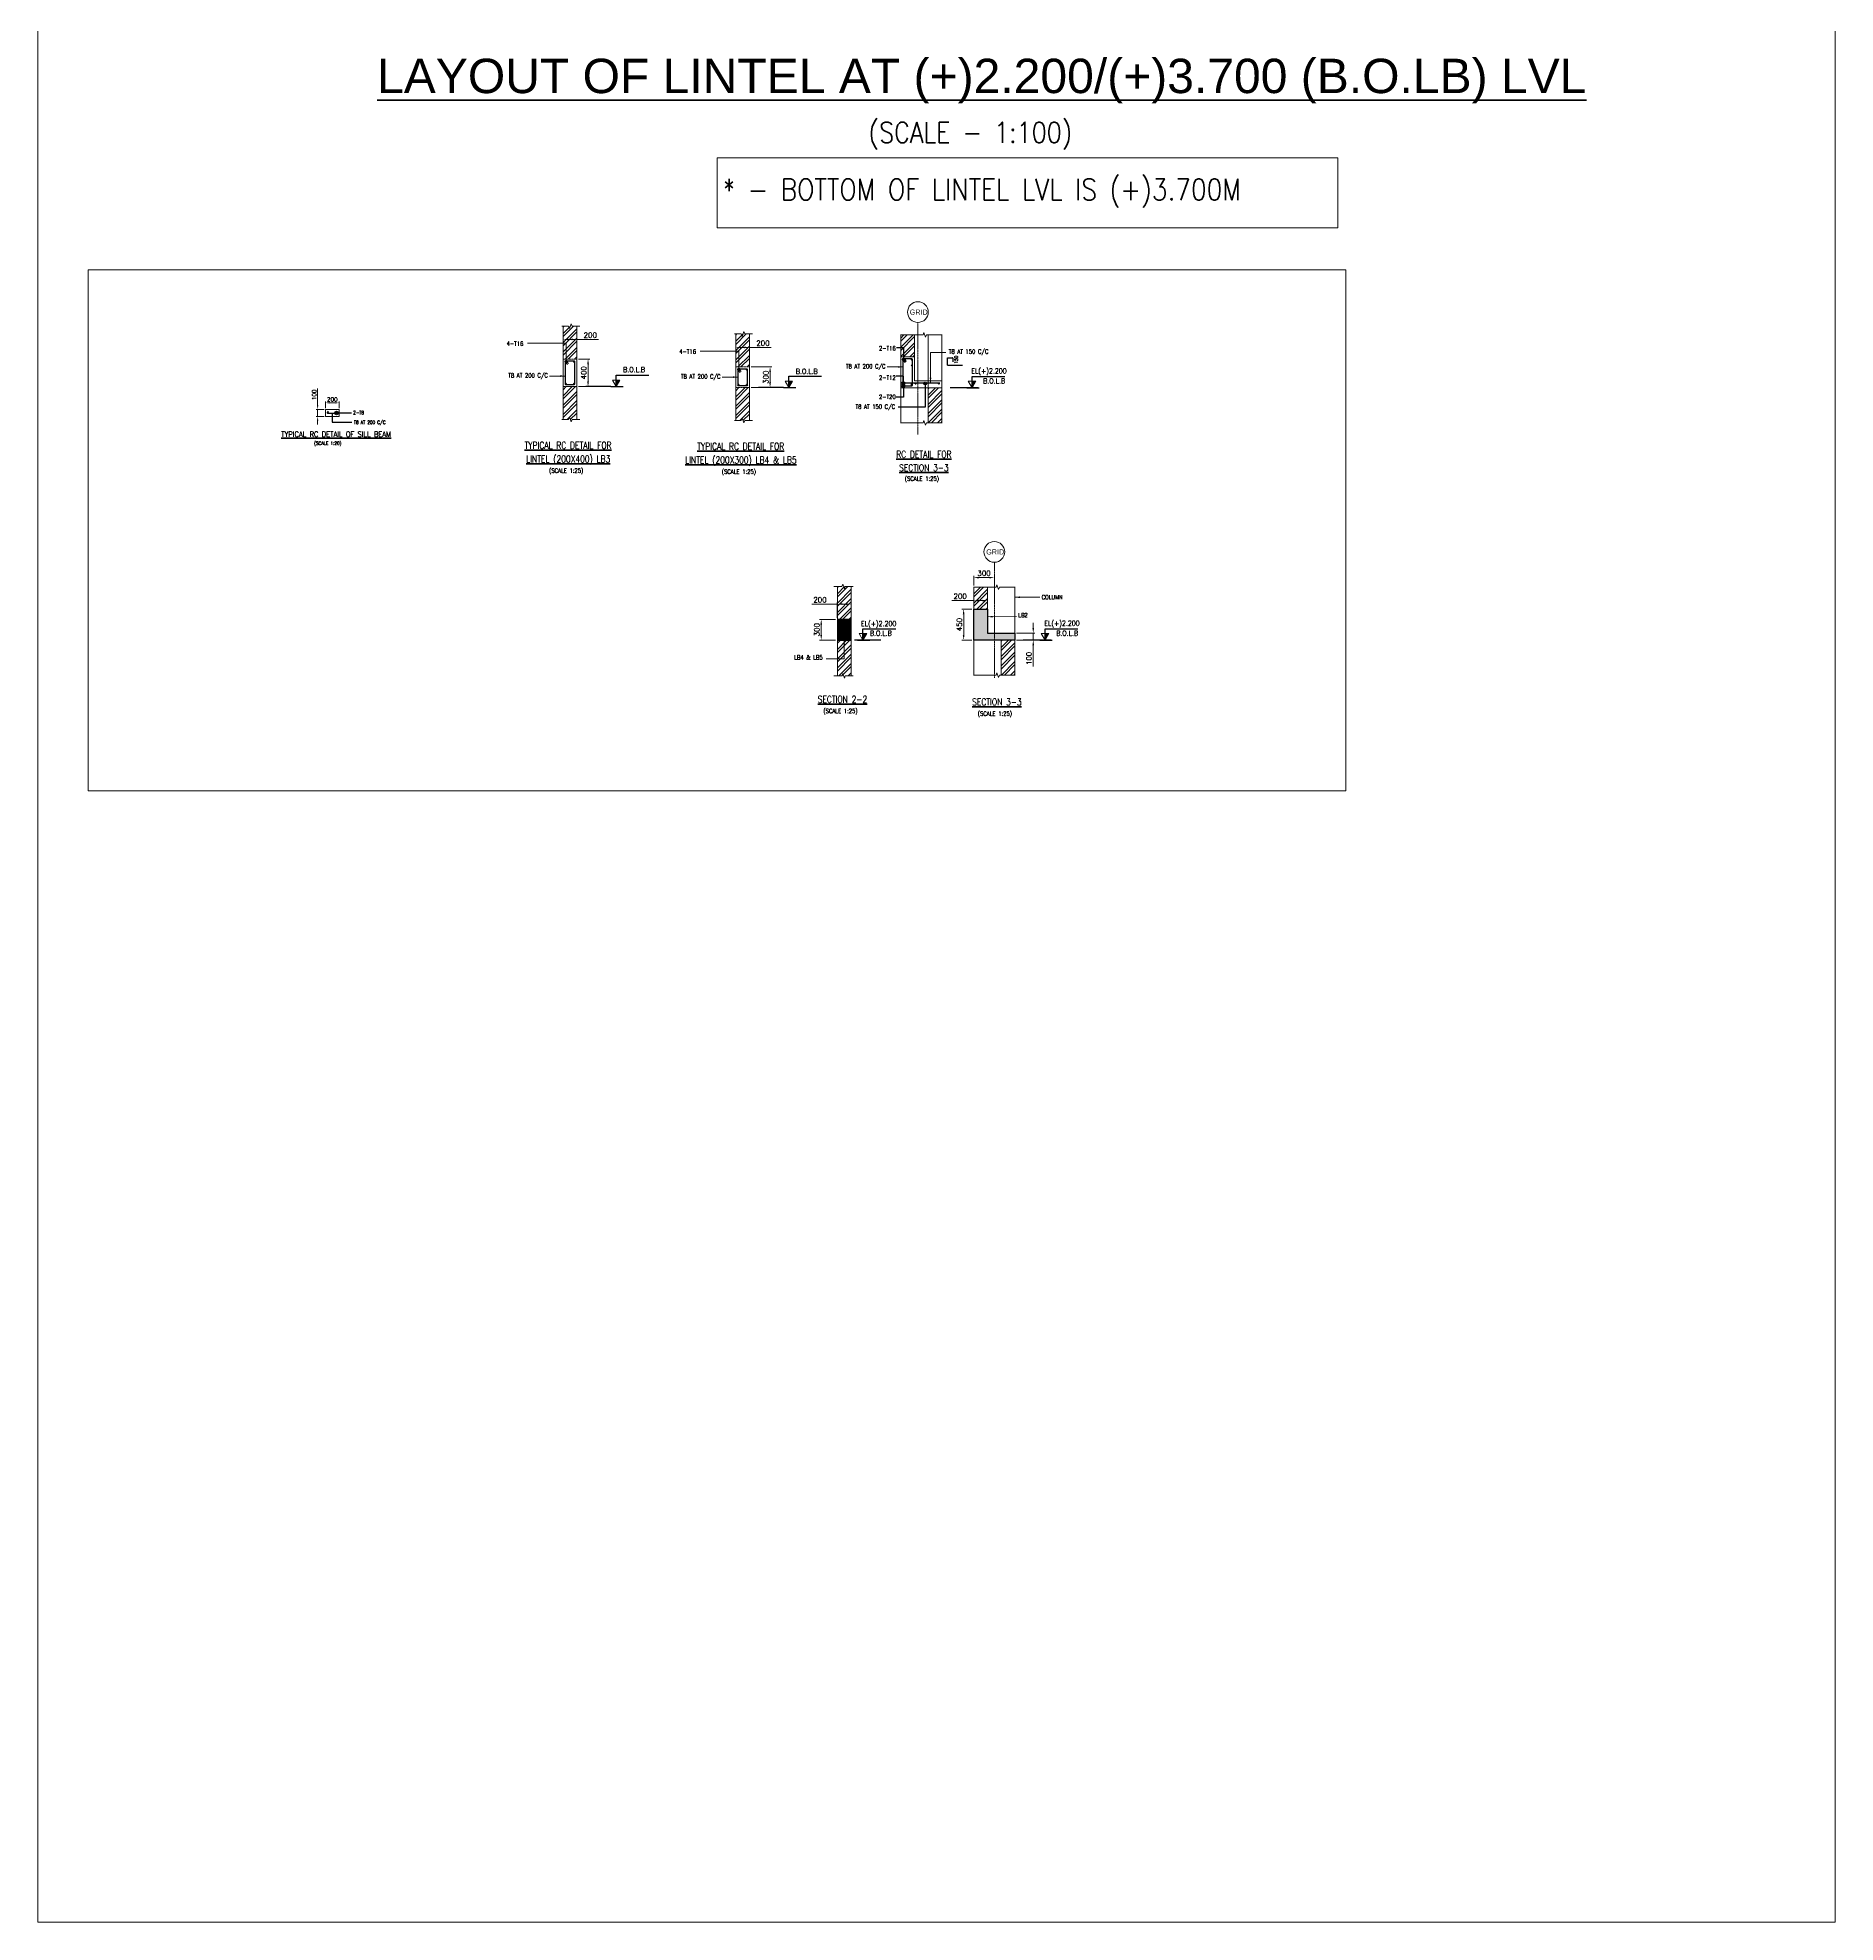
# Model space of a CAD drawing. Header units: millimetres. Extents: x 187381 to 885080, y 3378 to 168095.
# Drawn here: x 293428 to 319564, y 44431 to 71823 of the extents above; entities that cross this region are included whole.
import ezdxf
from ezdxf.enums import TextEntityAlignment as Align

# ---------------------------------------------------------------- set-up
doc = ezdxf.new("R2010")
doc.units = ezdxf.units.MM
doc.header["$LTSCALE"] = 15
doc.linetypes.add('CENTER2', pattern=[1.125, 0.75, -0.125, 0.125, -0.125])
for name, color, linetype in [('2C', 1, 'Continuous'), ('S-ANNO-TEXT-T250', 3, 'Continuous'), ('S-BEAM', 4, 'Continuous'), ('S-CON1', 8, 'Continuous'), ('S-CON4', 4, 'Continuous'), ('S-REIN-CON4', 4, 'Continuous')]:
    doc.layers.add(name, color=color, linetype=linetype)
for name, color, linetype, lineweight in [('4C', 2, 'Continuous', 0), ('BART1', 4, 'Continuous', 25), ('S-ANNO-LEAD', 1, 'Continuous', 20), ('S-Anno-Text', 3, 'Continuous', 30), ('S-ANNO-TEXT-T300', 3, 'Continuous', 30), ('S-ANNO-TEXT-T400', 4, 'Continuous', 40), ('S-COLS-CON2', 1, 'Continuous', 20), ('S-GRID-LINE', 1, 'CENTER2', 18), ('S-PLAN-CON2', 1, 'Continuous', 20), ('S-SEC-CON2', 1, 'Continuous', 20), ('S-SECT-CON4', 4, 'Continuous', 40), ('S_DIM', 1, 'Continuous', 20), ('S_GRID CIRCLE', 1, 'Continuous', 20), ('S_GRID TEXT', 3, 'Continuous', 30), ('S_OUTER THIN LINES', 5, 'Continuous', 13), ('S_SOLID HATCH', 253, 'Continuous', 15), ('S_TEXT', 3, 'Continuous', 30)]:
    doc.layers.add(name, color=color, linetype=linetype, lineweight=lineweight)
doc.styles.add('ARIAL', font='arial.ttf')
doc.styles.add('Romans', font='romans.shx')
doc.styles.add('ROMANS-TITLE', font='ROMANS.shx', dxfattribs={"width": 0.8})
doc.styles.add('T250-SCALE1', font='romans.shx', dxfattribs={"width": 0.8})
doc.dimstyles.new('LEADER-SCALE1', dxfattribs={"dimtxt": 3, "dimasz": 2, "dimexe": 1, "dimexo": 1, "dimgap": 1, "dimtad": 1, "dimdec": 0, "dimzin": 1, "dimdsep": 46, "dimtxsty": 'T250-SCALE1', "dimcen": -3, "dimdle": 1, "dimclrt": 3, "dimadec": 0, "dimazin": 0, "dimtfac": 1, "dimtdec": 0, "dimtofl": 0, "dimtmove": 0, "dimatfit": 3, "dimfxl": 1, "dimtvp": 2, "dimtolj": 1, "dimtzin": 0, "dimarcsym": 0})
doc.dimstyles.new('MRF_50', dxfattribs={"dimscale": 50, "dimtxt": 3, "dimasz": 3, "dimexe": 1, "dimexo": 1, "dimgap": 1, "dimtad": 1, "dimdec": 0, "dimzin": 1, "dimdsep": 46, "dimtxsty": 'Romans', "dimcen": -3, "dimdle": 1, "dimclrd": 256, "dimclre": 256, "dimclrt": 3, "dimadec": 0, "dimazin": 0, "dimtfac": 1, "dimtdec": 0, "dimtmove": 0, "dimatfit": 3, "dimfxl": 1, "dimtvp": 2, "dimtolj": 1, "dimtzin": 0, "dimlwd": -1, "dimlwe": -1, "dimarcsym": 0})
doc.dimstyles.new('S-RENF-20', dxfattribs={"dimscale": 20, "dimtxt": 2.5, "dimasz": 2, "dimexe": 1.5, "dimexo": 1.5, "dimgap": 1, "dimtad": 1, "dimdec": 0, "dimzin": 1, "dimdsep": 46, "dimtxsty": 'Romans', "dimcen": 2, "dimdle": 1, "dimclrd": 256, "dimclre": 256, "dimclrt": 3, "dimadec": 0, "dimazin": 0, "dimtfac": 1, "dimtdec": 0, "dimtix": 1, "dimtmove": 2, "dimatfit": 3, "dimldrblk": 'DOTBLANK', "dimfxl": 1, "dimtvp": 2, "dimtolj": 1, "dimtzin": 0, "dimarcsym": 0})
pattern_1 = [(45, (-160287.45, -47464.92), (-67.35192, 67.35192), []), (45, (-160242.54, -47464.92), (-67.35192, 67.35192), [])]
pattern_2 = [(45, (-161765.26, -43794.95), (-67.35192, 67.35192), []), (45, (-161720.36, -43794.95), (-67.35192, 67.35192), [])]

# ---------------------------------------------------------------- blocks, each defined once
blk = doc.blocks.new('el1')
at = {"color": 1}
for p, q in [((0, 0), (0, 132)), ((0, 132), (381, 132))]:
    blk.add_line(p, q, dxfattribs=at)
at = {"layer": '2C'}
blk.add_line((-62, 0), (82, 0), dxfattribs=at)
at = {"layer": '4C'}
for p, q in [((0, 0), (-44, 76)), ((-44, 76), (44, 76)), ((0, 0), (44, 76))]:
    blk.add_line(p, q, dxfattribs=at)
at = {"layer": '4C', "ltscale": 0.8}
blk.add_solid([(0, 0), (0, 76), (44, 76)], dxfattribs=at)
blk = doc.blocks.new('*D290')
at = {"layer": 'S_DIM', "transparency": 16777216}
for p, q in [((307903, 63243), (307903, 63318)), ((307657, 63168), (307928, 63168)), ((307657, 63068), (307928, 63068)), ((307903, 63168), (307903, 63068)), ((307903, 62993), (307903, 62685))]:
    blk.add_line(p, q, dxfattribs=at)
for points in [[(307890, 63243), (307915, 63243), (307903, 63168)], [(307890, 62993), (307915, 62993), (307903, 63068)]]:
    blk.add_solid(points, dxfattribs=at)
at = {"layer": 'S_DIM', "color": 3, "transparency": 16777216, "insert": (307840, 62801), "char_height": 75, "attachment_point": 5, "rotation": 90, "style": 'Romans'}
blk.add_mtext('\\A1;100', dxfattribs=at)
blk = doc.blocks.new('*D292')
at = {"layer": 'S_DIM', "transparency": 16777216}
for p, q in [((307037, 63863), (307037, 64001)), ((307112, 63976), (307262, 63976)), ((307337, 63863), (307337, 64001))]:
    blk.add_line(p, q, dxfattribs=at)
for points in [[(307112, 63988), (307112, 63963), (307037, 63976)], [(307262, 63988), (307262, 63963), (307337, 63976)]]:
    blk.add_solid(points, dxfattribs=at)
at = {"layer": 'S_DIM', "color": 3, "transparency": 16777216, "insert": (307187, 64038), "char_height": 75, "attachment_point": 5, "style": 'Romans'}
blk.add_mtext('\\A1;300', dxfattribs=at)
blk = doc.blocks.new('*D293')
at = {"layer": 'S_DIM', "transparency": 16777216}
for p, q in [((307037, 63642), (306719, 63642)), ((307037, 63642), (307037, 63667)), ((307162, 63642), (307112, 63642)), ((307237, 63642), (307237, 63667))]:
    blk.add_line(p, q, dxfattribs=at)
for points in [[(307112, 63654), (307112, 63629), (307037, 63642)], [(307162, 63654), (307162, 63629), (307237, 63642)]]:
    blk.add_solid(points, dxfattribs=at)
at = {"layer": 'S_DIM', "color": 3, "transparency": 16777216, "insert": (306840, 63704), "char_height": 75, "attachment_point": 5, "style": 'Romans'}
blk.add_mtext('\\A1;200', dxfattribs=at)
blk = doc.blocks.new('*D294')
at = {"layer": 'S_DIM', "transparency": 16777216}
for p, q in [((307012, 63518), (306866, 63518)), ((306891, 63443), (306891, 63143)), ((307012, 63068), (306866, 63068))]:
    blk.add_line(p, q, dxfattribs=at)
for points in [[(306878, 63443), (306903, 63443), (306891, 63518)], [(306878, 63143), (306903, 63143), (306891, 63068)]]:
    blk.add_solid(points, dxfattribs=at)
at = {"layer": 'S_DIM', "color": 3, "transparency": 16777216, "insert": (306828, 63293), "char_height": 75, "attachment_point": 5, "rotation": 90, "style": 'Romans'}
blk.add_mtext('\\A1;450', dxfattribs=at)
blk = doc.blocks.new('*D297')
at = {"layer": 'S_DIM', "transparency": 16777216}
for p, q in [((305029, 63368), (304795, 63368)), ((304820, 63293), (304820, 63143)), ((305029, 63068), (304795, 63068))]:
    blk.add_line(p, q, dxfattribs=at)
for points in [[(304807, 63293), (304832, 63293), (304820, 63368)], [(304807, 63143), (304832, 63143), (304820, 63068)]]:
    blk.add_solid(points, dxfattribs=at)
at = {"layer": 'S_DIM', "color": 3, "transparency": 16777216, "insert": (304757, 63218), "char_height": 75, "attachment_point": 5, "rotation": 90, "style": 'Romans'}
blk.add_mtext('\\A1;300', dxfattribs=at)
blk = doc.blocks.new('*D298')
at = {"layer": 'S_DIM', "transparency": 16777216}
for p, q in [((305054, 63591), (304681, 63591)), ((305054, 63393), (305054, 63616)), ((305179, 63591), (305129, 63591)), ((305254, 63393), (305254, 63616))]:
    blk.add_line(p, q, dxfattribs=at)
for points in [[(305129, 63603), (305129, 63578), (305054, 63591)], [(305179, 63603), (305179, 63578), (305254, 63591)]]:
    blk.add_solid(points, dxfattribs=at)
at = {"layer": 'S_DIM', "color": 3, "transparency": 16777216, "insert": (304802, 63653), "char_height": 75, "attachment_point": 5, "style": 'Romans'}
blk.add_mtext('\\A1;200', dxfattribs=at)
blk = doc.blocks.new('S_GRID BUBBLE')
at = {"layer": 'S_GRID CIRCLE'}
blk.add_circle((0, 0), 0.237, dxfattribs=at)
at = {"layer": 'S_GRID TEXT', "style": 'ARIAL', "flags": 8}
blk.add_attdef('00', text='', height=0.188, dxfattribs=at).set_placement((0, 0), align=Align.MIDDLE_CENTER)
blk = doc.blocks.new('BAR')
at = {"layer": 'S-SECT-CON4'}
for radius in [24.1, 19.1, 14.1, 9.12, 4.12]:
    blk.add_circle((0, 24), radius, dxfattribs=at)
blk = doc.blocks.new('_DotBlank')
at = {"color": 0, "linetype": 'ByBlock', "lineweight": -2}
blk.add_line((-0.5, 0), (-1, 0), dxfattribs=at)
blk.add_circle((0, 0), 0.5, dxfattribs=at)
blk = doc.blocks.new('*D324')
at = {"layer": 'S_DIM', "transparency": 16777216}
for p, q in [((303801, 67038), (304101, 67038)), ((304076, 66963), (304076, 66813)), ((303801, 66738), (304101, 66738))]:
    blk.add_line(p, q, dxfattribs=at)
for points in [[(304064, 66963), (304089, 66963), (304076, 67038)], [(304064, 66813), (304089, 66813), (304076, 66738)]]:
    blk.add_solid(points, dxfattribs=at)
at = {"layer": 'S_DIM', "color": 3, "transparency": 16777216, "insert": (304014, 66888), "char_height": 75, "attachment_point": 5, "rotation": 90, "style": 'Romans'}
blk.add_mtext('\\A1;300', dxfattribs=at)
blk = doc.blocks.new('*D325')
at = {"layer": 'S_DIM', "transparency": 16777216}
for p, q in [((303576, 67063), (303576, 67347)), ((303651, 67322), (303701, 67322)), ((303776, 67063), (303776, 67347)), ((303776, 67322), (304094, 67322))]:
    blk.add_line(p, q, dxfattribs=at)
for points in [[(303651, 67334), (303651, 67309), (303576, 67322)], [(303701, 67334), (303701, 67309), (303776, 67322)]]:
    blk.add_solid(points, dxfattribs=at)
at = {"layer": 'S_DIM', "color": 3, "transparency": 16777216, "insert": (303973, 67384), "char_height": 75, "attachment_point": 5, "style": 'Romans'}
blk.add_mtext('\\A1;200', dxfattribs=at)
blk = doc.blocks.new('*D328')
at = {"layer": 'S_DIM', "transparency": 16777216}
for p, q in [((301066, 67178), (301066, 67462)), ((301141, 67437), (301191, 67437)), ((301266, 67178), (301266, 67462)), ((301266, 67437), (301584, 67437))]:
    blk.add_line(p, q, dxfattribs=at)
for points in [[(301141, 67450), (301141, 67425), (301066, 67437)], [(301191, 67450), (301191, 67425), (301266, 67437)]]:
    blk.add_solid(points, dxfattribs=at)
at = {"layer": 'S_DIM', "color": 3, "transparency": 16777216, "insert": (301462, 67500), "char_height": 75, "attachment_point": 5, "style": 'Romans'}
blk.add_mtext('\\A1;200', dxfattribs=at)
blk = doc.blocks.new('*D329')
at = {"layer": 'S_DIM', "transparency": 16777216}
for p, q in [((301291, 67153), (301455, 67153)), ((301430, 67078), (301430, 66828)), ((301291, 66753), (301455, 66753))]:
    blk.add_line(p, q, dxfattribs=at)
for points in [[(301417, 67078), (301442, 67078), (301430, 67153)], [(301417, 66828), (301442, 66828), (301430, 66753)]]:
    blk.add_solid(points, dxfattribs=at)
at = {"layer": 'S_DIM', "color": 3, "transparency": 16777216, "insert": (301367, 66953), "char_height": 75, "attachment_point": 5, "rotation": 90, "style": 'Romans'}
blk.add_mtext('\\A1;400', dxfattribs=at)
blk = doc.blocks.new('*D413')
at = {"layer": 'S_DIM', "transparency": 16777216}
for p, q in [((297611, 66439), (297611, 66536)), ((297671, 66516), (297751, 66516)), ((297811, 66439), (297811, 66536))]:
    blk.add_line(p, q, dxfattribs=at)
for points in [[(297671, 66526), (297671, 66506), (297611, 66516)], [(297751, 66526), (297751, 66506), (297811, 66516)]]:
    blk.add_solid(points, dxfattribs=at)
at = {"layer": 'S_DIM', "color": 3, "transparency": 16777216, "insert": (297711, 66566), "char_height": 60, "attachment_point": 5, "style": 'Romans'}
blk.add_mtext('\\A1;200', dxfattribs=at)
blk = doc.blocks.new('*D414')
at = {"layer": 'S_DIM', "transparency": 16777216}
for p, q in [((297498, 66479), (297498, 66725)), ((297591, 66419), (297478, 66419)), ((297591, 66319), (297478, 66319)), ((297498, 66319), (297498, 66419)), ((297498, 66259), (297498, 66199))]:
    blk.add_line(p, q, dxfattribs=at)
for points in [[(297488, 66479), (297508, 66479), (297498, 66419)], [(297488, 66259), (297508, 66259), (297498, 66319)]]:
    blk.add_solid(points, dxfattribs=at)
at = {"layer": 'S_DIM', "color": 3, "transparency": 16777216, "insert": (297448, 66632), "char_height": 60, "attachment_point": 5, "rotation": 90, "style": 'Romans'}
blk.add_mtext('\\A1;100', dxfattribs=at)

msp = doc.modelspace()

# ---------------------------------------------------------------- hatches: boundary and pattern name
at = {"layer": 'S_SOLID HATCH'}
h = msp.add_hatch(dxfattribs=at)
h.set_pattern_fill('ANSI32', color=256, scale=10)
h.set_pattern_definition([(45, (-164275.93, -43679.78), (-67.35192, 67.35192), []), (45, (-164231.03, -43679.78), (-67.35192, 67.35192), [])])
h.paths.add_polyline_path([(301265.8, 67631.9), (301065.8, 67631.9), (301065.8, 67152.7), (301265.8, 67152.7)])
h = msp.add_hatch(dxfattribs=at)
h.set_pattern_fill('ANSI32', color=256, scale=10)
h.set_pattern_definition(pattern_2)
h.paths.add_polyline_path([(303776.5, 67516.7), (303576.5, 67516.7), (303576.5, 67037.5), (303776.5, 67037.5)])
h = msp.add_hatch(dxfattribs=at)
h.set_pattern_fill('ANSI32', color=256, scale=10)
h.set_pattern_definition([(45, (-159366.43, -43747.56), (-67.35192, 67.35192), []), (45, (-159321.525, -43747.56), (-67.35192, 67.35192), [])])
h.paths.add_polyline_path([(306175.3, 67505.6), (305975.3, 67505.6), (305975.3, 67184.9), (306175.3, 67184.9)])
h = msp.add_hatch(dxfattribs=at)
h.set_pattern_fill('ANSI32', color=256, scale=10)
h.set_pattern_definition([(45, (-164275.93, -43779.78), (-67.35192, 67.35192), []), (45, (-164231.03, -43779.78), (-67.35192, 67.35192), [])])
h.paths.add_polyline_path([(301265.8, 66273.5), (301065.8, 66273.5), (301065.8, 66752.7), (301265.8, 66752.7)])
h = msp.add_hatch(dxfattribs=at)
h.set_pattern_fill('ANSI32', color=256, scale=10)
h.set_pattern_definition(pattern_2)
h.paths.add_polyline_path([(303776.5, 66258.3), (303576.5, 66258.3), (303576.5, 66737.5), (303776.5, 66737.5)])
h = msp.add_hatch(dxfattribs=at)
h.set_pattern_fill('ANSI32', color=256, scale=10)
h.set_pattern_definition([(45, (-159766.43, -44568.25), (-67.35192, 67.35192), []), (45, (-159721.525, -44568.25), (-67.35192, 67.35192), [])])
h.paths.add_polyline_path([(306575.3, 66734.9), (306375.3, 66734.9), (306375.3, 66226.5), (306575.3, 66226.5)])
h = msp.add_hatch(dxfattribs=at)
h.set_pattern_fill('ANSI32', color=256, scale=10)
h.set_pattern_definition(pattern_1)
h.paths.add_polyline_path([(305254.3, 63846.7), (305054.3, 63846.7), (305054.3, 63367.5), (305254.3, 63367.5)])
h = msp.add_hatch(dxfattribs=at)
h.set_pattern_fill('ANSI32', color=256, scale=10)
h.set_pattern_definition([(45, (-158304.88, -47464.96), (-67.35192, 67.35192), []), (45, (-158259.98, -47464.96), (-67.35192, 67.35192), [])])
h.paths.add_polyline_path([(307236.9, 63838.2), (307036.9, 63838.2), (307036.9, 63517.5), (307236.9, 63517.5)])
h = msp.add_hatch(color=256, dxfattribs=at)
h.dxf.hatch_style = 1
h.paths.add_polyline_path([(305054.3, 63067.5), (305254.3, 63067.5), (305254.3, 63367.5), (305054.3, 63367.5)])
h = msp.add_hatch(color=256, dxfattribs=at)
h.dxf.hatch_style = 1
h.paths.add_polyline_path([(307636.9, 63167.5), (307636.9, 63067.5), (307236.9, 63067.5), (307036.9, 63067.5), (307036.9, 63517.5), (307236.9, 63517.5), (307236.9, 63167.5)])
h = msp.add_hatch(dxfattribs=at)
h.set_pattern_fill('ANSI32', color=256, scale=10)
h.set_pattern_definition(pattern_1)
h.paths.add_polyline_path([(305054.3, 62549.2), (305254.3, 62549.2), (305254.3, 63067.5), (305054.3, 63067.5)])
h = msp.add_hatch(dxfattribs=at)
h.set_pattern_fill('ANSI32', color=256, scale=10)
h.set_pattern_definition([(45, (-158704.88, -48235.65), (-67.35192, 67.35192), []), (45, (-158659.98, -48235.65), (-67.35192, 67.35192), [])])
h.paths.add_polyline_path([(307636.9, 63067.5), (307436.9, 63067.5), (307436.9, 62559.1), (307636.9, 62559.1)])

# ---------------------------------------------------------------- linework, layer by layer
at = {"layer": 'BART1'}
for p, q in [((301096, 66935.9, 0), (301096, 66832.7, 0)), ((303606.7, 66920.7, -9754.3), (303606.7, 66817.5, -9754.3)), ((306005.5, 66918.1, -9754.3), (306005.5, 66814.9, -9754.3)), ((306015.5, 66804.9, -9754.3), (306545.3, 66804.9, -9754.3))]:
    msp.add_line(p, q, dxfattribs=at)
msp.add_lwpolyline([(306873.3, 67059.4), (306666.7, 67059.4, -0.4142136), (306656.7, 67069.4), (306656.7, 67164.4, -0.4142136), (306661.7, 67169.4), (306728.6, 67169.4)], format="xyb", dxfattribs=at)
at = {"layer": 'BART1', "extrusion": (-4.58475e-07, 1.76252e-06, 1)}
msp.add_arc((306015.5, 66814.9, -9754.3), 10, 180, 270, dxfattribs=at)
at = {"layer": 'S-BEAM'}
msp.add_line((306733.6, 67164.4, -9754.3), (306733.6, 67112.2, -9754.3), dxfattribs=at)
msp.add_arc((306728.6, 67164.4, -9754.3), 5, 0, 90, dxfattribs=at)
at = {"layer": 'S-COLS-CON2', "extrusion": (1.36014e-05, 1.81774e-16, 1), "elevation": 2.2}
msp.add_lwpolyline([(297810.6, 66318.9), (297810.6, 66418.9), (297610.6, 66418.9), (297610.6, 66318.9)], close=True, dxfattribs=at)
at = {"layer": 'S-CON1'}
for p, q in [((301761.9, 66752.6, 19508.6), (301396.4, 66752.6, 19508.6)), ((304272.6, 66737.5, 9754.3), (303907.1, 66737.5, 9754.3)), ((307099.8, 66734.9, 0), (306693.2, 66734.9, 0)), ((305687.8, 63067.5, 0), (305303.3, 63067.5)), ((308161.3, 63067.5, 9754.3), (307754.8, 63067.5, 9754.3))]:
    msp.add_line(p, q, dxfattribs=at)
at = {"layer": 'S-CON4', "elevation": -9754.3}
msp.add_lwpolyline([(305054.3, 63067.5), (305254.3, 63067.5), (305254.3, 63367.5), (305054.3, 63367.5)], close=True, dxfattribs=at)
at = {"layer": 'S-CON4'}
msp.add_lwpolyline([(307636.9, 63167.5), (307636.9, 63067.5), (307236.9, 63067.5), (307036.9, 63067.5), (307036.9, 63517.5), (307236.9, 63517.5), (307236.9, 63167.5), (307636.9, 63167.5)], dxfattribs=at)
at = {"layer": 'S-GRID-LINE'}
for p, q in [((306225.3, 66057.1, -9754.3), (306225.3, 67684, -9754.3)), ((307336.9, 62519.5), (307336.9, 64198.8))]:
    msp.add_line(p, q, dxfattribs=at)
msp.add_lwpolyline([(301065.8, 66752.7), (301265.8, 66752.7), (301265.8, 67152.7), (301065.8, 67152.7)], close=True, dxfattribs=at)
at = {"layer": 'S-GRID-LINE', "elevation": -9754.3}
msp.add_lwpolyline([(303576.5, 66737.5), (303776.5, 66737.5), (303776.5, 67037.5), (303576.5, 67037.5)], close=True, dxfattribs=at)
at = {"layer": 'S-PLAN-CON2'}
for points in [[(293427.7, 97728.1), (319564.1, 97728.1), (319564.1, 44431.2), (293427.7, 44431.2)], [(294161.9, 68450), (312446, 68450), (312446, 60876.5), (294161.9, 60876.5)]]:
    msp.add_lwpolyline(points, close=True, dxfattribs=at)
at = {"layer": 'S-REIN-CON4'}
for p, q in [((301110.8, 67122.7, 0), (301143.3, 67087.1, 2)), ((306005.5, 67139.9, -9754.3), (306038.1, 67104.1, -9752.3)), ((306020.3, 67154.9, -9754.3), (306052.8, 67119.3, -9752.3)), ((301096, 67107.6, 0), (301128.6, 67071.9, 2.1)), ((303606.7, 66992.5, -9754.3), (303639.3, 66956.7, -9752.3)), ((303621.5, 67007.5, -9754.3), (303654, 66971.9, -9752.3)), ((306129, 67056.6, -9755.4), (306145.3, 67074.4, -9754.3)), ((297640.6, 66375.7, -1.8), (297657, 66393.7, -0.8)), ((297780.6, 66375.7, -1.8), (297764.1, 66393.7, -0.8))]:
    msp.add_line(p, q, dxfattribs=at)
at = {"layer": 'S-REIN-CON4', "extrusion": (1.36014e-05, 1.81774e-16, 1)}
for points, elevation in [([(301235.8, 66792.7), (301235.8, 67112.7, 0.4142136), (301225.8, 67122.7), (301105.8, 67122.7, 0.4142136), (301095.8, 67112.7), (301095.8, 66792.7, 0.4142136), (301105.8, 66782.7), (301225.8, 66782.7, 0.4142136)], 4.1), ([(306145.5, 66774.9), (306145.5, 67144.9, 0.4142136), (306135.5, 67154.9), (306015.5, 67154.9, 0.4142136), (306005.5, 67144.9), (306005.5, 66774.9, 0.4142136), (306015.5, 66764.9), (306135.5, 66764.9, 0.4142136)], -9750.2), ([(303746.6, 66777.5), (303746.6, 66997.5, 0.4142136), (303736.6, 67007.5), (303616.6, 67007.5, 0.4142136), (303606.6, 66997.5), (303606.6, 66777.5, 0.4142136), (303616.6, 66767.5), (303736.6, 66767.5, 0.4142136)], -9750.2)]:
    msp.add_lwpolyline(points, format="xyb", close=True, dxfattribs=dict(at, elevation=elevation))
at = {"layer": 'S-REIN-CON4', "extrusion": (1.36014e-05, -1.81774e-16, 1), "elevation": 2.2}
msp.add_lwpolyline([(297780.6, 66375.7, -0.5060059), (297770.6, 66360.8), (297650.6, 66360.8, -0.4142136), (297640.6, 66370.8), (297640.6, 66375.7)], format="xyb", dxfattribs=at)
at = {"layer": 'S-SEC-CON2'}
for p, q in [((301065.8, 66273.5), (301065.8, 67631.9)), ((301265.8, 66273.5), (301265.8, 67631.9)), ((303576.5, 66258.3, -9754.3), (303576.5, 67516.7, -9754.3)), ((303776.5, 66258.3, -9754.3), (303776.5, 67516.7, -9754.3)), ((305975.3, 66226.5, -9754.3), (305975.3, 67505.6, -9754.3)), ((306175.3, 67184.9, -9754.3), (306175.3, 67505.6, -9754.3)), ((306375.3, 67505.6, -9754.3), (306375.3, 66226.5, -9754.3)), ((306575.3, 66834.9, -9754.3), (306575.3, 67505.6, -9754.3)), ((306575.3, 66226.5, -9754.3), (306575.3, 66734.9, -9754.3)), ((305054.3, 62549.2, -9754.3), (305054.3, 63846.7, -9754.3)), ((305254.3, 62549.2, -9754.3), (305254.3, 63846.7, -9754.3)), ((307036.9, 62559.1), (307036.9, 63838.2)), ((307236.9, 63517.5), (307236.9, 63838.2)), ((307636.9, 63167.5), (307636.9, 63838.2)), ((307436.9, 63067.5), (307436.9, 62559.1)), ((307636.9, 62559.1), (307636.9, 63067.5))]:
    msp.add_line(p, q, dxfattribs=at)
at = {"layer": 'S-SEC-CON2', "elevation": -9754.3}
msp.add_lwpolyline([(306575.3, 66834.9), (306575.3, 66734.9), (306175.3, 66734.9), (305975.3, 66734.9), (305975.3, 67184.9), (306175.3, 67184.9), (306175.3, 66834.9), (306575.3, 66834.9)], dxfattribs=at)
at = {"layer": 'S_DIM', "linetype": 'Continuous'}
for points in [[(301048.6, 67631.9), (301146.6, 67631.9), (301159.1, 67597.5), (301184.1, 67666.2), (301196.6, 67631.9), (301310, 67631.9)], [(301048.6, 66273.5), (301146.6, 66273.5), (301159.1, 66307.8), (301184.1, 66239.2), (301196.6, 66273.5), (301310, 66273.5)], [(307641.4, 63838.2), (307411.9, 63838.2), (307399.4, 63803.8), (307374.4, 63872.5), (307361.9, 63838.2), (307032.4, 63838.2)], [(307641.4, 62559.1), (307411.9, 62559.1), (307399.4, 62524.8), (307374.4, 62593.4), (307361.9, 62559.1), (307032.4, 62559.1)]]:
    msp.add_lwpolyline(points, dxfattribs=at)
at = {"layer": 'S_DIM', "linetype": 'Continuous', "elevation": -9754.3}
for points in [[(303559.3, 67516.7), (303657.3, 67516.7), (303669.8, 67482.4), (303694.8, 67551), (303707.3, 67516.7), (303820.6, 67516.7)], [(306579.8, 67505.6), (306350.3, 67505.6), (306337.8, 67471.2), (306312.8, 67539.9), (306300.3, 67505.6), (305970.8, 67505.6)], [(303559.3, 66258.3), (303657.3, 66258.3), (303669.8, 66292.7), (303694.8, 66224), (303707.3, 66258.3), (303820.6, 66258.3)], [(306579.8, 66226.5), (306350.3, 66226.5), (306337.8, 66192.2), (306312.8, 66260.9), (306300.3, 66226.5), (305970.8, 66226.5)], [(305285.8, 63846.7), (305170.3, 63846.7), (305157.8, 63812.4), (305132.8, 63881.1), (305120.3, 63846.7), (305004.2, 63846.7)], [(305285.8, 62549.2), (305170.3, 62549.2), (305157.8, 62514.9), (305132.8, 62583.6), (305120.3, 62549.2), (305004.2, 62549.2)]]:
    msp.add_lwpolyline(points, dxfattribs=at)
at = {"layer": 'S_DIM'}
for points, elevation in [([(301110.8, 67154.7), (301110.8, 67381.2), (300547.5, 67381.2)], 0), ([(303621.5, 67039.5), (303621.5, 67266), (303058.1, 67266)], -9754.3)]:
    msp.add_lwpolyline(points, dxfattribs=dict(at, elevation=elevation))
at = {"layer": 'S_OUTER THIN LINES'}
msp.add_lwpolyline([(303305.1, 70077.1), (312330.3, 70077.1), (312330.3, 69060.5), (303305.1, 69060.5)], close=True, dxfattribs=at)

# ---------------------------------------------------------------- block references
at = {"xscale": 1.25, "yscale": 1.25, "zscale": 1.25}
for p in [(301838.9, 66752.6, 19508.6), (304349.6, 66737.5, 9754.3), (307013.4, 66734.8, 9754.3), (305426.2, 63067.5, 9754.3), (308075, 63067.4, 19508.6)]:
    msp.add_blockref('el1', p, dxfattribs=at)
at = {"layer": 'S-CON4'}
ref = msp.add_blockref('S_GRID BUBBLE', (306225.3, 67834.8, -9754.3), dxfattribs=dict(at, xscale=-635, yscale=635, zscale=635))
ref.add_attrib('00', 'GRID', dxfattribs={"layer": 'S_GRID TEXT', "height": 75, "style": 'ARIAL'}).set_placement((306237.7, 67834.8, -9754.3), align=Align.MIDDLE_CENTER)
ref = msp.add_blockref('S_GRID BUBBLE', (307336.9, 64349.6), dxfattribs=dict(at, xscale=-635, yscale=635, zscale=635))
ref.add_attrib('00', 'GRID', dxfattribs={"layer": 'S_GRID TEXT', "height": 75, "style": 'ARIAL'}).set_placement((307349.3, 64349.6), align=Align.MIDDLE_CENTER)
at = {"layer": 'S-REIN-CON4', "extrusion": (1.36014e-05, 1.81774e-16, 1)}
for p, xscale, yscale, zscale, rotation in [((301110.8, 67114.7, 4.1), -0.2962962962962987, 0.2962962962962988, 0.2962962962962963, 90.00000000230024), ((301220.8, 67114.7, 4.1), 0.2962962962962988, 0.2962962962962988, 0.2962962962962988, 270.0000000023003), ((306020.5, 67146.9, -9750.2), -0.2962962962962992, 0.2962962962962992, 0.2962962962962963, 90.00000000230024), ((306130.5, 67146.9, -9750.2), 0.2962962962962992, 0.2962962962962992, 0.2962962962962992, 270.0000000023003), ((303621.6, 66999.5, -9750.2), -0.2962962962962987, 0.2962962962962988, 0.2962962962962963, 90.00000000230024), ((303731.6, 66999.5, -9750.2), 0.2962962962962988, 0.2962962962962988, 0.2962962962962988, 270.0000000023003), ((301112.9, 66790.7, 4.1), 0.2962962962962987, 0.2962962962962987, 0.2962962962962987, 90.00000000230035), ((301220.8, 66790.7, 4.1), -0.2962962962962988, 0.2962962962962988, 0.2962962962962963, 270.0000000023003), ((303623.8, 66775.5, -9750.2), 0.2962962962962987, 0.2962962962962987, 0.2962962962962987, 90.00000000230035), ((303731.6, 66775.5, -9750.2), -0.2962962962962988, 0.2962962962962988, 0.2962962962962963, 270.0000000023003), ((306022.6, 66795.4, -9750.2), 0.2962962962962992, 0.2962962962962992, 0.2962962962962992, 90.00000000230035), ((306022.6, 66772.9, -9750.2), 0.2962962962962992, 0.2962962962962992, 0.2962962962962992, 90.00000000230035), ((306130.5, 66795.4, -9750.2), -0.2962962962962993, 0.2962962962962993, 0.2962962962962963, 270.0000000023003), ((306130.5, 66772.9, -9750.2), -0.2962962962962992, 0.2962962962962992, 0.2962962962962963, 270.0000000023003), ((306199.5, 66797.5, -9751.2), -0.2962962962962992, 0.2962962962962992, 0.2962962962962963, 90.00000000230024), ((306337.7, 66797.5, -9751.2), -0.2962962962962993, 0.2962962962962993, 0.2962962962962963, 90.00000000230024), ((306537.7, 66797.5, -9751.2), -0.2962962962962993, 0.2962962962962993, 0.2962962962962963, 90.00000000230024)]:
    msp.add_blockref('BAR', p, dxfattribs=dict(at, xscale=xscale, yscale=yscale, zscale=zscale, rotation=rotation))
at = {"layer": 'S-REIN-CON4', "extrusion": (1.36014e-05, -1.81774e-16, 1), "xscale": 0.2962962962962984, "yscale": 0.2962962962962984, "zscale": 0.2962962962962984, "rotation": 89.99999999769977}
msp.add_blockref('BAR', (297655.6, 66368.9, 2.2), dxfattribs=at)
at = {"layer": 'S-REIN-CON4', "extrusion": (-1.36014e-05, -1.81774e-16, 1), "xscale": -0.2962962962962984, "yscale": 0.2962962962962984, "zscale": 0.2962962962962981, "rotation": 270.0000000023002}
msp.add_blockref('BAR', (297765.6, 66368.9, -5.8), dxfattribs=at)
at = {"layer": 'S_DIM', "xscale": 40, "yscale": 40, "zscale": 40, "rotation": 270}
for p in [(301110.8, 67114.7, 0), (303621.5, 66999.5, -9754.3)]:
    msp.add_blockref('_DotBlank', p, dxfattribs=at)

# ---------------------------------------------------------------- texts
at = {"layer": 'S-Anno-Text', "extrusion": (0.004563, -5.63398e-06, 0.99999), "style": 'ROMANS-TITLE', "width": 0.8}
for s, p in [('4-T16', (300364.1, 67327, 1369.1)), ('4-T16', (302919.2, 67211.7, -8373.6)), ('2-T16', (305822.7, 67259.1, -8360.4)), ('2-T20', (305822.7, 66553.5, -8360.4))]:
    msp.add_text(s, height=62.5, dxfattribs=at).set_placement(p, align=Align.BOTTOM_CENTER)
at = {"layer": 'S-Anno-Text', "extrusion": (-0.004563, -5.63398e-06, 0.99999), "style": 'ROMANS-TITLE', "width": 0.8}
for p in [(300573.9, 66864.4, -1372.8), (303040.1, 66849.1, -11138.5), (305438.9, 66996.9, -11149.5)]:
    msp.add_text('T8 AT 200 C/C ', height=62.5, dxfattribs=at).set_placement(p, align=Align.BOTTOM_CENTER)
at = {"layer": 'S-Anno-Text', "extrusion": (0.004563, 5.63398e-06, 0.99999), "style": 'ROMANS-TITLE', "width": 0.8}
msp.add_text('2-T12', height=62.5, dxfattribs=at).set_placement((305822.7, 66831.9, -8359.6), align=Align.BOTTOM_CENTER)
at = {"layer": 'S-ANNO-TEXT-T250', "style": 'Romans'}
for s, height, width, p in [('(SCALE - 1:100)', 300, 0.85, (305508.3, 70297.4)), ('(SCALE 1:20)', 50, 0.8, (297446.4, 65903.9)), ('(SCALE 1:25)', 62.5, 0.8, (300863.3, 65500.1, 0)), ('(SCALE 1:25)', 62.5, 0.8, (303374, 65484.9, -9754.3)), ('(SCALE 1:25)', 62.5, 0.8, (306034.8, 65383.1, -9754.3)), ('COLUMN', 62.5, 0.8, (308025, 63660.2, 58525.8)), ('(SCALE 1:25)', 62.5, 0.8, (304851.1, 62006.8, -9754.3)), ('(SCALE 1:25)', 62.5, 0.8, (307096.4, 61968.6))]:
    msp.add_text(s, height=height, dxfattribs=dict(at, width=width)).set_placement(p)
at = {"layer": 'S-ANNO-TEXT-T250', "extrusion": (-0.004563, -5.63398e-06, 0.99999), "style": 'Romans', "width": 0.8}
for p in [(306933.9, 67211.7, -11156.3), (305578, 66410.5, -11150.1)]:
    msp.add_text('T8 AT 150 C/C ', height=62.5, dxfattribs=at).set_placement(p, align=Align.BOTTOM_CENTER)
at = {"layer": 'S-ANNO-TEXT-T250', "extrusion": (1.36014e-05, 1.81774e-16, 1), "style": 'Romans', "width": 0.8}
msp.add_text('2-T8', height=50, rotation=359.99966, dxfattribs=at).set_placement((298015.1, 66347.5, 4.1))
at = {"layer": 'S-ANNO-TEXT-T250', "extrusion": (-0.004563, -5.63398e-06, 0.99999), "style": 'Romans', "width": 0.8}
msp.add_text('T8 AT 200 C/C ', height=50, rotation=359.99966, dxfattribs=at).set_placement((298268.2, 66192.9, -1357.3), align=Align.BOTTOM_CENTER)
at = {"layer": 'S-ANNO-TEXT-T250', "char_height": 62.5, "width": 577.203, "attachment_point": 1, "style": 'Romans'}
for s, insert in [('{\\W0.8;LB2}', (307684.9, 63461, 19508.6)), ('{\\W0.8;LB4 & LB5}', (304427.1, 62846.8, 19508.6))]:
    msp.add_mtext(s, dxfattribs=dict(at, insert=insert))
at = {"layer": 'S-ANNO-TEXT-T300', "style": 'Romans', "width": 0.8}
msp.add_text('150', height=50, rotation=90, dxfattribs=at).set_placement((306806.2, 67087.4, -9754.3))
for s, p in [('B.O.L.B', (301940.5, 66961.5, 19508.6)), ('B.O.L.B', (304451.1, 66936.2, 9754.3)), ('EL(+)2.200', (307001.5, 66941.4, 9754.3)), ('B.O.L.B', (307175, 66796.9, 9754.3)), ('EL(+)2.200', (305397.6, 63269.4, 9754.3)), ('EL(+)2.200', (308063, 63273.9, 19508.6)), ('B.O.L.B', (305527.7, 63129.5, 9754.3)), ('B.O.L.B', (308236.5, 63129.5, 19508.6))]:
    msp.add_text(s, height=75, dxfattribs=at).set_placement(p)
at = {"layer": 'S-ANNO-TEXT-T400', "style": 'ARIAL'}
msp.add_text('%%ULAYOUT OF LINTEL AT (+)2.200/(+)3.700 (B.O.LB) LVL', height=500, dxfattribs=at).set_placement((307153.7, 71267.5), align=Align.MIDDLE_CENTER)
at = {"layer": 'S-ANNO-TEXT-T400', "style": 'Romans', "width": 0.8}
msp.add_text('%%UTYPICAL RC DETAIL OF SILL BEAM', height=80, dxfattribs=at).set_placement((296969.7, 66019.6, -0.7))
for s, p in [('%%UTYPICAL RC DETAIL FOR', (301138.8, 65897.9)), ('%%ULINTEL (200X400) LB3', (301141, 65701)), ('%%ULINTEL (200X300) LB4 & LB5', (303651.6, 65685.9, -9754.3)), ('%%UTYPICAL RC DETAIL FOR', (303649.4, 65882.7, -9754.3)), ('%%URC DETAIL FOR', (306312.2, 65768.7, -9754.3)), ('%%USECTION 3-3', (306312.5, 65571.9, -9754.3)), ('%%USECTION 2-2', (305128.7, 62207.8, -9754.3)), ('%%USECTION 3-3', (307374, 62169.5, 0))]:
    msp.add_text(s, height=100, dxfattribs=at).set_placement(p, align=Align.MIDDLE_CENTER)
at = {"layer": 'S_TEXT', "style": 'Romans', "width": 0.85}
msp.add_text('* - BOTTOM OF LINTEL LVL IS (+)3.700M', height=312.5, dxfattribs=at).set_placement((303388.5, 69460.9, -429.5))

# ---------------------------------------------------------------- dimensions: what is measured, and where the dimension line sits
at = {"layer": 'S_DIM'}
for base, p1, p2, override, picture, middle in [((301265.8, 67437.1), (301065.8, 67152.7), (301265.8, 67152.7), {"dimscale": 25}, '*D328', (301462.3, 67499.6)), ((303776.5, 67322, -9754.3), (303576.5, 67037.5, -9754.3), (303776.5, 67037.5, -9754.3), {"dimscale": 25}, '*D325', (303972.9, 67384.5, -9754.3)), ((297810.6, 66515.5, -1), (297610.6, 66418.9, -1.8), (297810.6, 66418.9, -1.8), {"dimscale": 20}, '*D413', (297710.6, 66565.5, -1)), ((307036.9, 63642), (307236.9, 63616.7), (307036.9, 63616.7), {"dimscale": 25, "dimtofl": 1}, '*D293', (306840.5, 63704.5))]:
    dim = msp.add_linear_dim(base=base, p1=p1, p2=p2, dimstyle='MRF_50', override=override, dxfattribs=at)
    dim.commit()
    dim.dimension.update_dxf_attribs({"geometry": picture, "text_midpoint": middle})
for base, p1, p2, angle, override, picture, middle in [((301429.8, 66752.7, 0), (301265.8, 67152.7), (301265.8, 66752.7), 90, {"dimscale": 25}, '*D329', (301367.3, 66952.7, 0)), ((297498.2, 66418.9, -1), (297610.6, 66318.9, -1.8), (297610.6, 66418.9, -1.8), 90, {"dimscale": 20, "dimtofl": 1}, '*D414', (297448.2, 66631.7, -1)), ((307336.9, 63975.6), (307036.9, 63838.2), (307336.9, 63838.2), 180, {"dimscale": 25}, '*D292', (307186.9, 64038.1)), ((304819.8, 63067.5, -9754.3), (305054.3, 63367.5, -9754.3), (305054.3, 63067.5, -9754.3), 90, {"dimscale": 25}, '*D297', (304757.3, 63217.5, -9754.3)), ((306890.7, 63067.5), (307036.9, 63517.5), (307036.9, 63067.5), 90, {"dimscale": 25, "dimtofl": 1}, '*D294', (306828.2, 63292.5)), ((307903, 63067.5), (307631.7, 63167.5), (307631.7, 63067.5), 90, {"dimscale": 25, "dimtofl": 1}, '*D290', (307840.5, 62801.4))]:
    dim = msp.add_linear_dim(base=base, p1=p1, p2=p2, angle=angle, dimstyle='MRF_50', override=override, dxfattribs=at)
    dim.commit()
    dim.dimension.update_dxf_attribs({"geometry": picture, "text_midpoint": middle})
dim = msp.add_linear_dim(base=(304076.3, 66737.5, -9754.3), p1=(303776.5, 67037.5, -9754.3), p2=(303776.5, 66737.5, -9754.3), angle=90, text='300', dimstyle='MRF_50', override={"dimscale": 25}, dxfattribs=at)
dim.commit()
dim.dimension.update_dxf_attribs({"geometry": '*D324', "text_midpoint": (304076.3, 66887.5, -9754.3), "dimtype": 160})
dim = msp.add_linear_dim(base=(305254.3, 63590.8, -9754.3), p1=(305054.3, 63367.5, -9754.3), p2=(305254.3, 63367.5, -9754.3), dimstyle='MRF_50', override={"dimscale": 25}, dxfattribs=at)
dim.commit()
dim.dimension.update_dxf_attribs({"geometry": '*D298', "text_midpoint": (304802.1, 63590.8, -9754.3), "dimtype": 160})

# ---------------------------------------------------------------- leaders
at = {"layer": 'S-ANNO-LEAD'}
for points, override in [([(297710.6, 66360.8, -1.8), (297710.6, 66237.2, -1.8), (297994.3, 66237.2, -1.8)], {"dimscale": 20, "dimasz": 2.5, "dimtad": 0}), ([(297772.7, 66368.7, -1.8), (297990.6, 66368.7, -1.8)], {"dimscale": 20, "dimasz": 2.5, "dimtad": 0, "dimldrblk": 'DotBlank'})]:
    msp.add_leader(points, dimstyle='LEADER-SCALE1', override=override, dxfattribs=at)
at = {"layer": 'S_DIM'}
for points, dimstyle, override in [([(306020.3, 67146.9, -9754.3), (306020.3, 67313.4, -9754.3), (305916.7, 67313.4, -9754.3)], 'S-RENF-20', {"dimtad": 0}), ([(306409.1, 66807, -9755.3), (306409.1, 67247.8, -9755.3), (306630.2, 67247.8, -9755.3)], 'MRF_50', {"dimscale": 25}), ([(301099.3, 66905.4, 0), (300867.4, 66905.4, 0)], 'MRF_50', {"dimscale": 25}), ([(303609.9, 66890.2, -9754.3), (303378, 66890.2, -9754.3)], 'MRF_50', {"dimscale": 25}), ([(306008.8, 67038, -9754.3), (305776.9, 67038, -9754.3)], 'MRF_50', {"dimscale": 25}), ([(306014.2, 66801.6, -9754.3), (306014.2, 66904.9, -9754.3), (305910.6, 66904.9, -9754.3)], 'S-RENF-20', {"dimtad": 0}), ([(306014.2, 66765, -9754.3), (306014.2, 66598.4, -9754.3), (305910.6, 66598.4, -9754.3)], 'S-RENF-20', {"dimtad": 0}), ([(306330.4, 66797.5, -9755.3), (306330.4, 66453.7, -9755.3), (305938.4, 66453.7, -9755.3)], 'S-RENF-20', {"dimtad": 0}), ([(307635, 63690.3, 29262.9), (307998.1, 63690.3, 29262.9)], 'MRF_50', {"dimscale": 25}), ([(307236.9, 63407.5), (307659.9, 63408.4)], 'MRF_50', {"dimscale": 25}), ([(305154.3, 63067.5, -9754.3), (305154.3, 62793.9, -9754.3), (304890.5, 62793.9, -9754.3)], 'MRF_50', {"dimscale": 25})]:
    msp.add_leader(points, dimstyle=dimstyle, override=override, dxfattribs=at)

doc.saveas('drawing.dxf')
